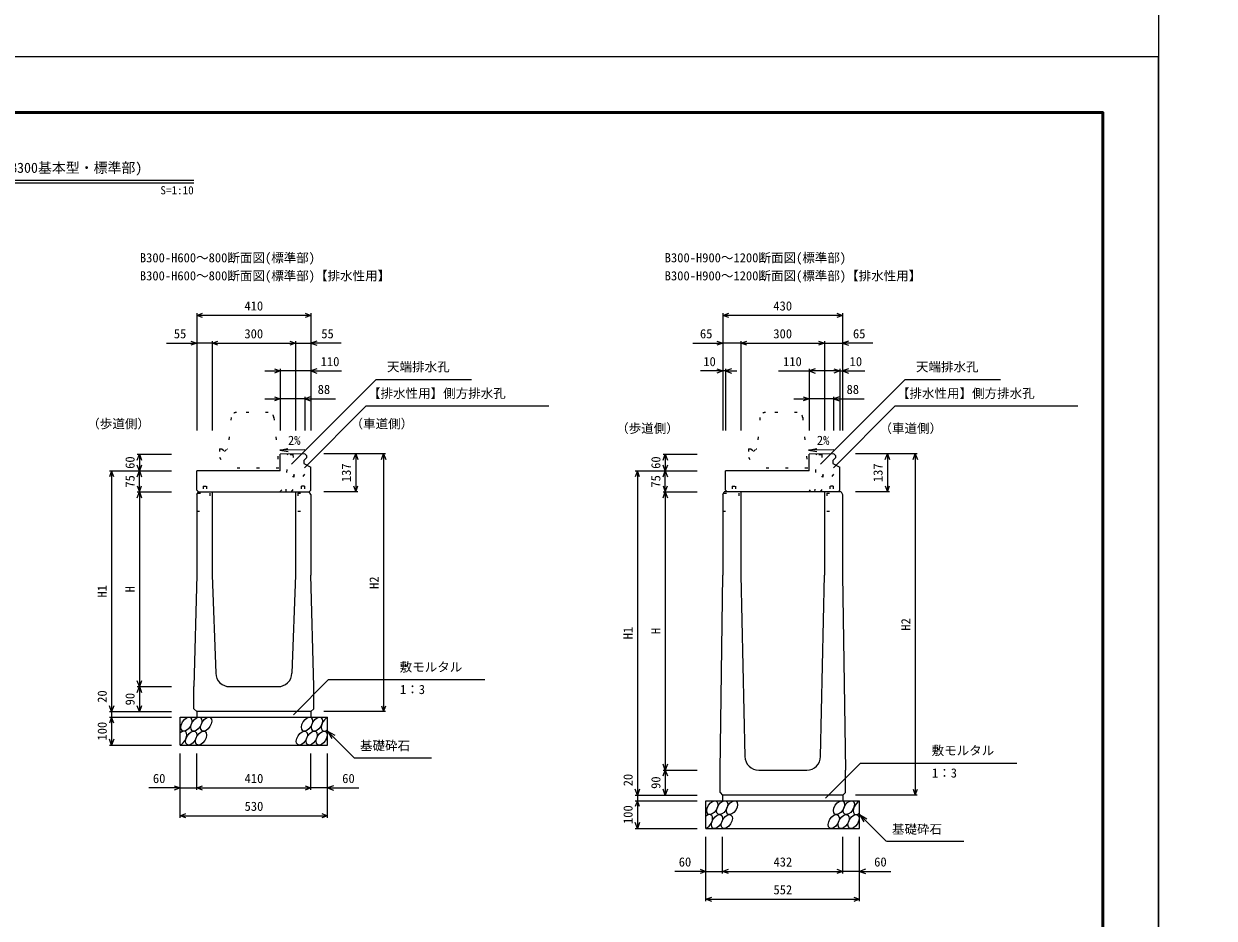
# Model space of a CAD drawing. Units: millimetres, scale not verified. Extents: x -12600 to 12600, y -5940 to 5940.
# Drawn here: x -8276 to -4000, y -3095 to 119 of the extents above; entities that cross this region are included whole.
import ezdxf
from ezdxf.enums import TextEntityAlignment as Align

# ---------------------------------------------------------------- set-up
doc = ezdxf.new("R2010")
doc.units = ezdxf.units.MM
doc.header["$LTSCALE"] = 40
doc.linetypes.add('DOTTED', pattern=[1.75, 0.25, -1.5])
for name, color, linetype, lineweight in [('0-0_DIM', 7, 'Continuous', 25), ('0-1_Defpoints', 5, 'Continuous', 25), ('0-2_HATCH', 6, 'Continuous', 25), ('0-5_OUTLINE', 3, 'Continuous', 25), ('0-6_OUTLINE2', 4, 'DOTTED', 25), ('0-7_TXT', 7, 'Continuous', 25), ('0-8_WAKU', 3, 'Continuous', 25)]:
    doc.layers.add(name, color=color, linetype=linetype, lineweight=lineweight)
doc.styles.add('ＭＳ ゴシック', font='')
doc.styles.get('ＭＳ ゴシック').set_extended_font_data('MS Gothic')

msp = doc.modelspace()

# ---------------------------------------------------------------- linework, layer by layer
at = {"layer": '0-0_DIM'}
for p, q in [((-7655, -921.3), (-7655, -1342.94)), ((-7245, -928.8), (-7655, -928.8)), ((-7245, -921.3), (-7245, -1342.94)), ((-5765, -921.3), (-5765, -1342.94)), ((-5335, -928.8), (-5765, -928.8)), ((-5335, -921.3), (-5335, -1342.94)), ((-7600, -1021.3), (-7600, -1342.94)), ((-7300, -1021.3), (-7300, -1342.94)), ((-5700, -1021.3), (-5700, -1342.94)), ((-5400, -1021.3), (-5400, -1342.94)), ((-7763.38, -1028.8), (-7655, -1028.8)), ((-7600, -1028.8), (-7655, -1028.8)), ((-7600, -1028.8), (-7300, -1028.8)), ((-7300, -1028.8), (-7245, -1028.8)), ((-7136.62, -1028.8), (-7245, -1028.8)), ((-5873.38, -1028.8), (-5765, -1028.8)), ((-5700, -1028.8), (-5765, -1028.8)), ((-5700, -1028.8), (-5400, -1028.8)), ((-5400, -1028.8), (-5335, -1028.8)), ((-5226.62, -1028.8), (-5335, -1028.8)), ((-7410, -1128.8), (-7355, -1128.8)), ((-7355, -1121.3), (-7355, -1342.94)), ((-7245, -1128.8), (-7355, -1128.8)), ((-7245, -1128.8), (-7135, -1128.8)), ((-5765, -1128.8), (-5844.84, -1128.8)), ((-5755, -1128.8), (-5765, -1128.8)), ((-5755, -1121.3), (-5755, -1342.94)), ((-5755, -1128.8), (-5715.08, -1128.8)), ((-5565, -1128.8), (-5455, -1128.8)), ((-5455, -1121.3), (-5455, -1342.94)), ((-5345, -1128.8), (-5455, -1128.8)), ((-5345, -1121.3), (-5345, -1342.94)), ((-5345, -1128.8), (-5335, -1128.8)), ((-5335, -1128.8), (-5255.16, -1128.8)), ((-7314.87, -1463), (-7010.65, -1158.78)), ((-7010.65, -1158.78), (-6667.54, -1158.78)), ((-5414.87, -1463), (-5110.65, -1158.78)), ((-5110.65, -1158.78), (-4767.54, -1158.78)), ((-7410, -1228.8), (-7355, -1228.8)), ((-7267, -1228.8), (-7355, -1228.8)), ((-7267, -1221.3), (-7267, -1342.94)), ((-7267, -1228.8), (-7157, -1228.8)), ((-5510, -1228.8), (-5455, -1228.8)), ((-5367, -1228.8), (-5455, -1228.8)), ((-5367, -1221.3), (-5367, -1342.94)), ((-5367, -1228.8), (-5257, -1228.8)), ((-7268.17, -1476.24), (-7046.03, -1254.1)), ((-7046.03, -1254.1), (-6390.13, -1254.1)), ((-5368.17, -1476.24), (-5146.03, -1254.1)), ((-5146.03, -1254.1), (-4490.13, -1254.1)), ((-7868.5, -1427.94), (-7746, -1427.94)), ((-7861, -1427.94), (-7861, -1487.94)), ((-6976.5, -1425.94), (-7199, -1425.94)), ((-7084, -1425.94), (-7084, -1562.94)), ((-6984, -1425.94), (-6984, -2352.94)), ((-5979.5, -1427.94), (-5857, -1427.94)), ((-5972, -1427.94), (-5972, -1487.94)), ((-5066.5, -1425.94), (-5289, -1425.94)), ((-5174, -1425.94), (-5174, -1562.94)), ((-5074, -1425.94), (-5074, -2652.94)), ((-7968.5, -1487.94), (-7746, -1487.94)), ((-7961, -1487.94), (-7961, -2352.94)), ((-7861, -1562.94), (-7861, -1487.94)), ((-6079.5, -1487.94), (-5857, -1487.94)), ((-6072, -1487.94), (-6072, -2652.94)), ((-5972, -1562.94), (-5972, -1487.94)), ((-7868.5, -1562.94), (-7746, -1562.94)), ((-7861, -1562.94), (-7861, -2262.94)), ((-7076.5, -1562.94), (-7199, -1562.94)), ((-5979.5, -1562.94), (-5857, -1562.94)), ((-5972, -1562.94), (-5972, -2562.94)), ((-5166.5, -1562.94), (-5289, -1562.94)), ((-7868.5, -2262.94), (-7746, -2262.94)), ((-7861, -2262.94), (-7861, -2352.94)), ((-7307.89, -2363.75), (-7181.66, -2237.52)), ((-7181.66, -2237.52), (-6620.19, -2237.52)), ((-7968.5, -2352.94), (-7746, -2352.94)), ((-7968.5, -2372.94), (-7746, -2372.94)), ((-7961, -2352.94), (-7961, -2372.94)), ((-7961, -2372.94), (-7961, -2472.94)), ((-6976.5, -2352.94), (-7199, -2352.94)), ((-7185, -2422.94), (-7089.24, -2518.7)), ((-7185, -2422.94), (-7159.02, -2437.94)), ((-7185, -2422.94), (-7170, -2448.92)), ((-7968.5, -2472.94), (-7746, -2472.94)), ((-7715, -2734.31), (-7715, -2502.94)), ((-7655, -2634.31), (-7655, -2502.94)), ((-7245, -2634.31), (-7245, -2502.94)), ((-7185, -2734.31), (-7185, -2502.94)), ((-7089.24, -2518.7), (-6811.69, -2518.7)), ((-5979.5, -2562.94), (-5857, -2562.94)), ((-5972, -2562.94), (-5972, -2652.94)), ((-5396.89, -2663.75), (-5270.66, -2537.52)), ((-5270.66, -2537.52), (-4709.19, -2537.52)), ((-7715, -2626.81), (-7826.79, -2626.81)), ((-7715, -2626.81), (-7655, -2626.81)), ((-7655, -2626.81), (-7245, -2626.81)), ((-7185, -2626.81), (-7245, -2626.81)), ((-7185, -2626.81), (-7073.21, -2626.81)), ((-6079.5, -2652.94), (-5857, -2652.94)), ((-6079.5, -2672.94), (-5857, -2672.94)), ((-6072, -2652.94), (-6072, -2672.94)), ((-6072, -2672.94), (-6072, -2772.94)), ((-5066.5, -2652.94), (-5289, -2652.94)), ((-7715, -2726.81), (-7185, -2726.81)), ((-5274, -2722.94), (-5178.24, -2818.7)), ((-5274, -2722.94), (-5248.02, -2737.94)), ((-5274, -2722.94), (-5259, -2748.92)), ((-6079.5, -2772.94), (-5857, -2772.94)), ((-5826, -3034.31), (-5826, -2802.94)), ((-5766, -2934.31), (-5766, -2802.94)), ((-5334, -2934.31), (-5334, -2802.94)), ((-5274, -3034.31), (-5274, -2802.94)), ((-5177.24, -2818.7), (-4899.69, -2818.7)), ((-5826, -2926.81), (-5937.79, -2926.81)), ((-5826, -2926.81), (-5766, -2926.81)), ((-5766, -2926.81), (-5334, -2926.81)), ((-5274, -2926.81), (-5334, -2926.81)), ((-5274, -2926.81), (-5162.21, -2926.81)), ((-5826, -3026.81), (-5274, -3026.81))]:
    msp.add_line(p, q, dxfattribs=at)
for points in [[(-7633.86, -936.5), (-7655, -928.8), (-7633.86, -921.11)], [(-7266.14, -921.11), (-7245, -928.8), (-7266.14, -936.5)], [(-5743.86, -936.5), (-5765, -928.8), (-5743.86, -921.11)], [(-5356.14, -921.11), (-5335, -928.8), (-5356.14, -936.5)], [(-7676.14, -1021.11), (-7655, -1028.8), (-7676.14, -1036.5)], [(-7578.86, -1036.5), (-7600, -1028.8), (-7578.86, -1021.11)], [(-7321.14, -1021.11), (-7300, -1028.8), (-7321.14, -1036.5)], [(-7223.86, -1021.11), (-7245, -1028.8), (-7223.86, -1036.5)], [(-5786.14, -1021.11), (-5765, -1028.8), (-5786.14, -1036.5)], [(-5678.86, -1036.5), (-5700, -1028.8), (-5678.86, -1021.11)], [(-5421.14, -1021.11), (-5400, -1028.8), (-5421.14, -1036.5)], [(-5313.86, -1021.11), (-5335, -1028.8), (-5313.86, -1036.5)], [(-7376.14, -1121.11), (-7355, -1128.8), (-7376.14, -1136.5)], [(-7223.86, -1121.11), (-7245, -1128.8), (-7223.86, -1136.5)], [(-5786.14, -1121.11), (-5765, -1128.8), (-5786.14, -1136.5)], [(-5733.86, -1121.11), (-5755, -1128.8), (-5733.86, -1136.5)], [(-5433.86, -1121.11), (-5455, -1128.8), (-5433.86, -1136.5)], [(-5366.14, -1121.11), (-5345, -1128.8), (-5366.14, -1136.5)], [(-5313.86, -1121.11), (-5335, -1128.8), (-5313.86, -1136.5)], [(-7376.14, -1221.11), (-7355, -1228.8), (-7376.14, -1236.5)], [(-7245.86, -1221.11), (-7267, -1228.8), (-7245.86, -1236.5)], [(-5476.14, -1221.11), (-5455, -1228.8), (-5476.14, -1236.5)], [(-5345.86, -1221.11), (-5367, -1228.8), (-5345.86, -1236.5)], [(-7868.7, -1449.09), (-7861, -1427.94), (-7853.3, -1449.09)], [(-7091.7, -1447.09), (-7084, -1425.94), (-7076.3, -1447.09)], [(-6991.7, -1447.09), (-6984, -1425.94), (-6976.3, -1447.09)], [(-5979.7, -1449.09), (-5972, -1427.94), (-5964.3, -1449.09)], [(-5181.7, -1447.09), (-5174, -1425.94), (-5166.3, -1447.09)], [(-5081.7, -1447.09), (-5074, -1425.94), (-5066.3, -1447.09)], [(-7953.3, -1509.09), (-7961, -1487.94), (-7968.7, -1509.09)], [(-7853.3, -1466.8), (-7861, -1487.94), (-7868.7, -1466.8)], [(-7868.7, -1509.09), (-7861, -1487.94), (-7853.3, -1509.09)], [(-6064.3, -1509.09), (-6072, -1487.94), (-6079.7, -1509.09)], [(-5964.3, -1466.8), (-5972, -1487.94), (-5979.7, -1466.8)], [(-5979.7, -1509.09), (-5972, -1487.94), (-5964.3, -1509.09)], [(-7868.7, -1541.8), (-7861, -1562.94), (-7853.3, -1541.8)], [(-7868.7, -1584.09), (-7861, -1562.94), (-7853.3, -1584.09)], [(-7091.7, -1541.8), (-7084, -1562.94), (-7076.3, -1541.8)], [(-5979.7, -1541.8), (-5972, -1562.94), (-5964.3, -1541.8)], [(-5979.7, -1584.09), (-5972, -1562.94), (-5964.3, -1584.09)], [(-5181.7, -1541.8), (-5174, -1562.94), (-5166.3, -1541.8)], [(-7853.3, -2241.8), (-7861, -2262.94), (-7868.7, -2241.8)], [(-7868.7, -2284.09), (-7861, -2262.94), (-7853.3, -2284.09)], [(-7953.3, -2331.8), (-7961, -2352.94), (-7968.7, -2331.8)], [(-7853.3, -2331.8), (-7861, -2352.94), (-7868.7, -2331.8)], [(-6991.7, -2331.8), (-6984, -2352.94), (-6976.3, -2331.8)], [(-7953.3, -2394.09), (-7961, -2372.94), (-7968.7, -2394.09)], [(-7953.3, -2451.8), (-7961, -2472.94), (-7968.7, -2451.8)], [(-5964.3, -2541.8), (-5972, -2562.94), (-5979.7, -2541.8)], [(-5979.7, -2584.09), (-5972, -2562.94), (-5964.3, -2584.09)], [(-7736.14, -2619.11), (-7715, -2626.81), (-7736.14, -2634.5)], [(-7633.86, -2634.5), (-7655, -2626.81), (-7633.86, -2619.11)], [(-7266.14, -2619.11), (-7245, -2626.81), (-7266.14, -2634.5)], [(-7163.86, -2619.11), (-7185, -2626.81), (-7163.86, -2634.5)], [(-6064.3, -2631.8), (-6072, -2652.94), (-6079.7, -2631.8)], [(-5964.3, -2631.8), (-5972, -2652.94), (-5979.7, -2631.8)], [(-5081.7, -2631.8), (-5074, -2652.94), (-5066.3, -2631.8)], [(-6064.3, -2694.09), (-6072, -2672.94), (-6079.7, -2694.09)], [(-7693.86, -2734.5), (-7715, -2726.81), (-7693.86, -2719.11)], [(-7206.14, -2719.11), (-7185, -2726.81), (-7206.14, -2734.5)], [(-6064.3, -2751.8), (-6072, -2772.94), (-6079.7, -2751.8)], [(-5847.14, -2919.11), (-5826, -2926.81), (-5847.14, -2934.5)], [(-5744.86, -2934.5), (-5766, -2926.81), (-5744.86, -2919.11)], [(-5355.14, -2919.11), (-5334, -2926.81), (-5355.14, -2934.5)], [(-5252.86, -2919.11), (-5274, -2926.81), (-5252.86, -2934.5)], [(-5804.86, -3034.5), (-5826, -3026.81), (-5804.86, -3019.11)], [(-5295.14, -3019.11), (-5274, -3026.81), (-5295.14, -3034.5)]]:
    msp.add_lwpolyline(points, dxfattribs=at)
at = {"layer": '0-1_Defpoints'}
for points in [[(-4200, -5940), (12600, -5940), (12600, 5940), (-4200, 5940)], [(-12600, -5940), (-4200, -5940), (-4200, 0), (-12600, 0)]]:
    msp.add_lwpolyline(points, close=True, dxfattribs=at)
at = {"layer": '0-2_HATCH'}
for centre in [(-7692.11, -2397.94), (-7656.63, -2397.94), (-7621.16, -2397.94), (-7258.95, -2397.94), (-7223.48, -2397.94), (-7675.23, -2447.94), (-7639.75, -2447.94), (-7277.55, -2447.94), (-7242.07, -2447.94), (-7206.59, -2447.94), (-5803.11, -2697.94), (-5767.63, -2697.94), (-5732.16, -2697.94), (-5347.95, -2697.94), (-5312.48, -2697.94), (-5786.23, -2747.94), (-5750.75, -2747.94), (-5366.55, -2747.94), (-5331.07, -2747.94), (-5295.59, -2747.94)]:
    msp.add_ellipse(centre, major_axis=(14.54, 23.54), ratio=0.5792, dxfattribs=at)
for centre, start_param, end_param in [((-7188, -2397.94), 0.6666252, 4.1103269), ((-7710.7, -2447.94), 3.7419964, 7.318141), ((-5277, -2697.94), 0.6666252, 4.1103269), ((-5821.7, -2747.94), 3.7419964, 7.318141)]:
    msp.add_ellipse(centre, major_axis=(14.54, 23.54), ratio=0.5792, start_param=start_param, end_param=end_param, dxfattribs=at)
at = {"layer": '0-5_OUTLINE', "linetype": 'DOTTED'}
for p, q in [((-7398.1, -1277.94), (-7511.9, -1277.94)), ((-5498.1, -1277.94), (-5611.9, -1277.94)), ((-7531.81, -1295.99), (-7543, -1407.94)), ((-7378.2, -1295.95), (-7360, -1477.94)), ((-5631.81, -1295.99), (-5643, -1407.94)), ((-5478.2, -1295.95), (-5460, -1477.94)), ((-7573, -1407.94), (-7573, -1437.94)), ((-7573, -1407.94), (-7565, -1407.94)), ((-5673, -1407.94), (-5673, -1437.94)), ((-5673, -1407.94), (-5665, -1407.94)), ((-7573, -1437.94), (-7550, -1477.94)), ((-5673, -1437.94), (-5650, -1477.94)), ((-7360, -1477.94), (-7550, -1477.94)), ((-5460, -1477.94), (-5650, -1477.94))]:
    msp.add_line(p, q, dxfattribs=at)
at = {"layer": '0-5_OUTLINE'}
for p, q in [((-7266.86, -1426.26), (-7355, -1427.94)), ((-7355, -1487.94), (-7355, -1427.94)), ((-7270, -1450.94), (-7261, -1440.94)), ((-7270, -1450.94), (-7270, -1460.94)), ((-7266.86, -1426.26), (-7261, -1432)), ((-7261, -1432), (-7261, -1440.94)), ((-5366.86, -1426.26), (-5455, -1427.94)), ((-5455, -1487.94), (-5455, -1427.94)), ((-5370, -1450.94), (-5361, -1440.94)), ((-5370, -1450.94), (-5370, -1460.94)), ((-5366.86, -1426.26), (-5361, -1432)), ((-5361, -1432), (-5361, -1440.94)), ((-7655, -1556.94), (-7655, -1487.94)), ((-7355, -1487.94), (-7655, -1487.94)), ((-7270, -1460.94), (-7245, -1473.94)), ((-7245, -1556.94), (-7245, -1473.94)), ((-5755, -1556.94), (-5755, -1487.94)), ((-5455, -1487.94), (-5755, -1487.94)), ((-5370, -1460.94), (-5345, -1473.94)), ((-5345, -1556.94), (-5345, -1473.94)), ((-7655, -1556.94), (-7649, -1562.94)), ((-7655, -1572.94), (-7649, -1562.94)), ((-7655, -1572.94), (-7655, -1862.94)), ((-7649, -1562.94), (-7251, -1562.94)), ((-7251, -1562.94), (-7245, -1556.94)), ((-7245, -1572.94), (-7251, -1562.94)), ((-7245, -1572.94), (-7245, -1862.94)), ((-5765, -1572.94), (-5760, -1562.94)), ((-5765, -1572.94), (-5765, -1862.94)), ((-5340, -1562.94), (-5760, -1562.94)), ((-5755, -1556.94), (-5749, -1562.94)), ((-5700, -1562.94), (-5700, -1862.94)), ((-5400, -1562.94), (-5400, -1862.94)), ((-5351, -1562.94), (-5345, -1556.94)), ((-5340, -1562.94), (-5335, -1572.94)), ((-5335, -1572.94), (-5335, -1862.94)), ((-7655, -1862.94), (-7665, -2262.94)), ((-7235, -2262.94), (-7245, -1862.94)), ((-5775, -2562.94), (-5765, -1862.94)), ((-5700, -1862.94), (-5686.05, -2514.01)), ((-5413.95, -2514.01), (-5400, -1862.94)), ((-5335, -1862.94), (-5325, -2562.94)), ((-7665, -2342.94), (-7665, -2262.94)), ((-7536.84, -2262.94), (-7363.16, -2262.94)), ((-7235, -2342.94), (-7235, -2262.94)), ((-7655, -2352.94), (-7665, -2342.94)), ((-7245, -2352.94), (-7235, -2342.94)), ((-7715, -2372.94), (-7185, -2372.94)), ((-7715, -2472.94), (-7715, -2372.94)), ((-7245, -2352.94), (-7655, -2352.94)), ((-7655, -2352.94), (-7655, -2372.94)), ((-7245, -2352.94), (-7245, -2372.94)), ((-7185, -2472.94), (-7185, -2372.94)), ((-7715, -2472.94), (-7185, -2472.94)), ((-5775, -2643.94), (-5775, -2562.94)), ((-5636.23, -2562.94), (-5463.94, -2562.94)), ((-5325, -2643.94), (-5325, -2562.94)), ((-5775, -2643.94), (-5766, -2652.94)), ((-5334, -2652.94), (-5325, -2643.94)), ((-5826, -2672.94), (-5274, -2672.94)), ((-5826, -2772.94), (-5826, -2672.94)), ((-5334, -2652.94), (-5766, -2652.94)), ((-5766, -2652.94), (-5766, -2672.94)), ((-5334, -2652.94), (-5334, -2672.94)), ((-5274, -2772.94), (-5274, -2672.94)), ((-5826, -2772.94), (-5274, -2772.94))]:
    msp.add_line(p, q, dxfattribs=at)
at = {"layer": '0-5_OUTLINE', "linetype": 'DOTTED'}
for points in [[(-7565, -1407.94), (-7555, -1417.94), (-7545, -1407.94), (-7543, -1407.94)], [(-5665, -1407.94), (-5655, -1417.94), (-5645, -1407.94), (-5643, -1407.94)]]:
    msp.add_lwpolyline(points, dxfattribs=at)
at = {"layer": '0-5_OUTLINE'}
for points in [[(-7600, -1562.94), (-7600, -1862.94), (-7586.8, -2214.82)], [(-7300, -1562.94), (-7300, -1862.94), (-7313.2, -2214.82)]]:
    msp.add_lwpolyline(points, dxfattribs=at)
at = {"layer": '0-5_OUTLINE', "linetype": 'DOTTED'}
for centre, start, end in [((-7511.9, -1297.94), 90, 174.40835), ((-7398.1, -1297.94), 4.08463, 90), ((-5611.9, -1297.94), 90, 174.40835), ((-5498.1, -1297.94), 4.08463, 90)]:
    msp.add_arc(centre, 20, start, end, dxfattribs=at)
at = {"layer": '0-5_OUTLINE'}
for centre, start, end in [((-7536.84, -2212.94), 182.14759, 270), ((-7363.16, -2212.94), 270, 357.85241), ((-5636.06, -2512.94), 181.22758, 269.80012), ((-5463.94, -2512.94), 270, 358.77242)]:
    msp.add_arc(centre, 50, start, end, dxfattribs=at)
at = {"layer": '0-6_OUTLINE2'}
for p, q in [((-7334.4, -1562.94), (-7327.89, -1430.03)), ((-7327.89, -1430.03), (-7330.68, -1427.48)), ((-7309.72, -1429.82), (-7327.89, -1430.03)), ((-7309.72, -1429.84), (-7307.12, -1427.03)), ((-7309.72, -1429.84), (-7303.2, -1562.94)), ((-5434.4, -1562.94), (-5427.89, -1430.03)), ((-5427.89, -1430.03), (-5430.68, -1427.48)), ((-5409.72, -1429.82), (-5427.89, -1430.03)), ((-5409.72, -1429.84), (-5407.12, -1427.03)), ((-5409.72, -1429.84), (-5403.2, -1562.94)), ((-7356.39, -1562.94), (-7267.22, -1462.39)), ((-7314.85, -1562.94), (-7246.21, -1473.31)), ((-5456.39, -1562.94), (-5367.22, -1462.39)), ((-5414.85, -1562.94), (-5346.21, -1473.31)), ((-7651.7, -1567.44), (-7608, -1567.44)), ((-7631.5, -1542.44), (-7619.5, -1542.44)), ((-7631.5, -1542.44), (-7631.5, -1567.44)), ((-7619.5, -1542.44), (-7619.5, -1567.44)), ((-7608, -1567.44), (-7608, -1632.94)), ((-7292, -1567.44), (-7292, -1632.94)), ((-7292, -1567.44), (-7248.3, -1567.44)), ((-7268.5, -1542.44), (-7280.5, -1542.44)), ((-7280.5, -1542.44), (-7280.5, -1567.44)), ((-7268.5, -1542.44), (-7268.5, -1567.44)), ((-5762.25, -1567.44), (-5708, -1567.44)), ((-5731.5, -1542.44), (-5719.5, -1542.44)), ((-5731.5, -1542.44), (-5731.5, -1567.44)), ((-5719.5, -1542.44), (-5719.5, -1567.44)), ((-5708, -1567.44), (-5708, -1632.94)), ((-5392, -1567.44), (-5392, -1632.94)), ((-5392, -1567.44), (-5337.75, -1567.44)), ((-5368.5, -1542.44), (-5380.5, -1542.44)), ((-5380.5, -1542.44), (-5380.5, -1567.44)), ((-5368.5, -1542.44), (-5368.5, -1567.44)), ((-7655, -1632.94), (-7608, -1632.94)), ((-7292, -1632.94), (-7245, -1632.94)), ((-5765, -1632.94), (-5708, -1632.94)), ((-5392, -1632.94), (-5335, -1632.94))]:
    msp.add_line(p, q, dxfattribs=at)
at = {"layer": '0-7_TXT'}
for p, q in [((-9134.18, -442.8), (-7665.82, -442.8)), ((-9134.18, -452.4), (-7665.82, -452.4)), ((-7356.83, -1413.5), (-7327.19, -1418.15)), ((-5456.83, -1413.5), (-5427.19, -1418.15))]:
    msp.add_line(p, q, dxfattribs=at)
for points in [[(-7266.41, -1411.78), (-7356.83, -1413.5), (-7327.39, -1407.73)], [(-5366.41, -1411.78), (-5456.83, -1413.5), (-5427.39, -1407.73)]]:
    msp.add_lwpolyline(points, dxfattribs=at)
at = {"layer": '0-8_WAKU', "lineweight": 50}
msp.add_lwpolyline([(-12400, -5740), (-4400, -5740), (-4400, -200), (-12400, -200)], close=True, dxfattribs=at)

# ---------------------------------------------------------------- texts
at = {"layer": '0-0_DIM', "style": 'ＭＳ ゴシック'}
for s, p in [('410', (-7483.75, -921.3)), ('430', (-5583.75, -921.3)), ('55', (-7737.34, -1021.3)), ('300', (-7483.75, -1021.3)), ('55', (-7207.66, -1021.3)), ('65', (-5847.34, -1021.3)), ('300', (-5583.75, -1021.3)), ('65', (-5297.66, -1021.3)), ('110', (-7209.93, -1121.3)), ('天端排水孔', (-6971.54, -1140.04)), ('10', (-5835.21, -1121.3)), ('110', (-5548.8, -1121.3)), ('10', (-5309.79, -1121.3)), ('天端排水孔', (-5071.54, -1140.04)), ('88', (-7220.68, -1221.3)), ('【排水性用】側方排水孔', (-7039.84, -1235.36)), ('88', (-5320.68, -1221.3)), ('【排水性用】側方排水孔', (-5139.84, -1235.36)), ('（歩道側）', (-8048.39, -1344.65)), ('（車道側）', (-7102.57, -1344.65)), ('（歩道側）', (-6148.39, -1361.05)), ('（車道側）', (-5202.57, -1361.05)), ('敷モルタル', (-6926.06, -2218.78)), ('1：3', (-6924.87, -2299.54)), ('基礎砕石', (-7068.68, -2501.53)), ('敷モルタル', (-5015.06, -2518.78)), ('1：3', (-5013.87, -2599.54)), ('60', (-7812.5, -2619.31)), ('410', (-7483.22, -2619.31)), ('60', (-7132.5, -2619.31)), ('530', (-7483.22, -2719.31)), ('基礎砕石', (-5157.68, -2801.53)), ('60', (-5923.5, -2919.31)), ('432', (-5583.22, -2919.31)), ('60', (-5221.5, -2919.31)), ('552', (-5583.22, -3019.31))]:
    msp.add_text(s, height=32.99, dxfattribs=at).set_placement(p, align=Align.BOTTOM_LEFT)
for s, p in [('60', (-7868.5, -1480.44)), ('60', (-5979.5, -1480.44)), ('137', (-7091.5, -1528.19)), ('137', (-5181.5, -1528.19)), ('75', (-7868.5, -1547.94)), ('75', (-5979.5, -1547.94)), ('H2', (-6991.5, -1911.94)), ('H1', (-7968.5, -1942.94)), ('H', (-7868.5, -1924.19)), ('H1', (-6079.5, -2092.94)), ('H2', (-5081.5, -2061.94)), ('H', (-5979.5, -2074.19)), ('20', (-7968.5, -2321.13)), ('90', (-7868.5, -2330.44)), ('100', (-7968.5, -2456.69)), ('20', (-6079.5, -2621.13)), ('90', (-5979.5, -2630.44)), ('100', (-6079.5, -2756.69))]:
    msp.add_text(s, height=32.99, rotation=90, dxfattribs=at).set_placement(p, align=Align.BOTTOM_LEFT)
at = {"layer": '0-7_TXT', "style": 'ＭＳ ゴシック'}
for s, height, p in [('自転車通行帯用側溝 FBX-C(B300基本型・標準部)', 36.66, (-8950, -427.8)), ('S', 29.33, (-7785.82, -502.8)), ('1', 29.33, (-7745.82, -502.8)), ('1', 29.33, (-7705.82, -502.8)), ('0', 29.33, (-7685.82, -502.8)), ('=', 29.33, (-7765.82, -502.8)), (':', 29.33, (-7725.82, -502.8)), ('B300-H600～800断面図(標準部)', 32.99, (-7859.34, -748.2)), ('B300-H900～1200断面図(標準部)', 32.99, (-5973.96, -748.2)), ('B300-H600～800断面図(標準部)【排水性用】', 32.99, (-7859.34, -813.07)), ('B300-H900～1200断面図(標準部)【排水性用】', 32.99, (-5973.96, -813.07)), ('2%', 32.99, (-7327.26, -1404.17)), ('2%', 32.99, (-5427.26, -1404.17))]:
    msp.add_text(s, height=height, dxfattribs=at).set_placement(p, align=Align.BOTTOM_LEFT)

doc.saveas('drawing.dxf')
